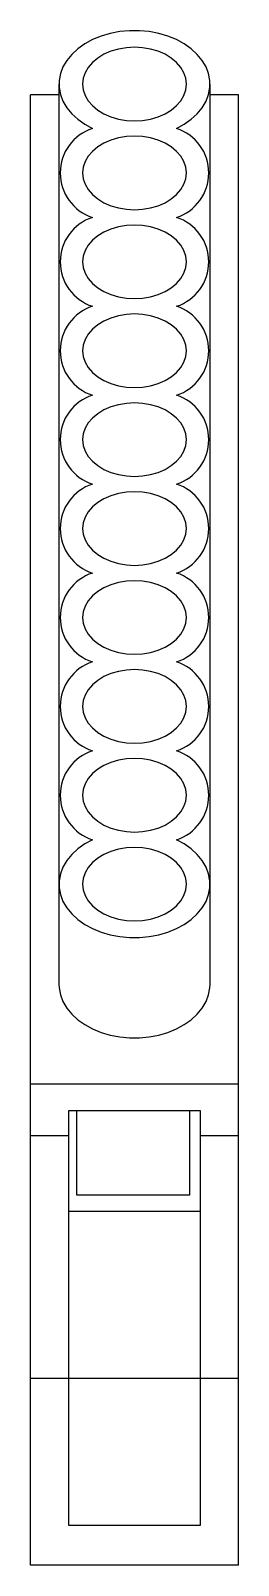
# Model space of a CAD drawing. Header units: millimetres. Extents: x 7 to 18, y -70.2 to 10.9.
import ezdxf

# ---------------------------------------------------------------- set-up
doc = ezdxf.new("R2010")
doc.units = ezdxf.units.MM

msp = doc.modelspace()

# ---------------------------------------------------------------- linework, layer by layer
at = {"color": 7, "linetype": 'Continuous', "lineweight": 25}
for p, q in [((8.532, 8.117), (8.532, -39.506)), ((16.532, -39.506), (16.532, 8.117)), ((7.032, -70.23), (7.032, 7.552)), ((8.532, 7.552), (7.032, 7.552)), ((18.032, 7.552), (16.532, 7.552)), ((18.032, -70.23), (18.032, 7.552)), ((18.032, -44.774), (7.032, -44.774)), ((9.032, -46.188), (9.032, -68.108)), ((16.032, -46.188), (9.032, -46.188)), ((9.463, -46.188), (9.463, -50.637)), ((15.463, -50.637), (15.463, -46.188)), ((16.032, -68.108), (16.032, -46.188)), ((9.032, -47.522), (7.032, -47.522)), ((18.032, -47.522), (16.032, -47.522)), ((9.463, -50.637), (15.463, -50.637)), ((9.032, -51.491), (16.032, -51.491)), ((7.032, -60.33), (18.032, -60.33)), ((9.032, -68.108), (16.032, -68.108)), ((18.032, -70.23), (7.032, -70.23))]:
    msp.add_line(p, q, dxfattribs=at)
at = {"color": 7, "linetype": 'Continuous', "lineweight": 25, "flags": 128}
for points in [[(14.756, 5.766), (15.171, 5.991), (15.54, 6.253), (15.859, 6.547), (16.12, 6.867), (16.32, 7.209), (16.455, 7.566), (16.524, 7.933), (16.523, 8.303), (16.455, 8.67), (16.319, 9.027), (16.119, 9.369), (15.858, 9.689), (15.539, 9.982), (15.169, 10.244), (14.754, 10.469), (14.301, 10.654), (13.818, 10.796), (13.312, 10.891), (12.794, 10.94), (12.27, 10.94), (11.752, 10.891), (11.246, 10.796), (10.763, 10.654), (10.31, 10.469), (9.895, 10.244), (9.525, 9.982), (9.206, 9.689), (8.945, 9.369), (8.745, 9.027), (8.609, 8.67), (8.541, 8.303), (8.541, 7.933), (8.609, 7.566), (8.744, 7.209), (8.944, 6.867), (9.205, 6.547), (9.524, 6.253), (9.893, 5.991), (10.308, 5.766)], [(12.532, 6.173), (12.962, 6.197), (13.382, 6.268), (13.78, 6.385), (14.148, 6.544), (14.477, 6.742), (14.757, 6.974), (14.982, 7.234), (15.147, 7.516), (15.248, 7.813), (15.282, 8.117), (15.248, 8.421), (15.147, 8.718), (14.982, 9), (14.757, 9.26), (14.477, 9.492), (14.148, 9.69), (13.78, 9.85), (13.382, 9.967), (12.962, 10.038), (12.532, 10.062), (12.102, 10.038), (11.682, 9.967), (11.284, 9.85), (10.916, 9.69), (10.587, 9.492), (10.307, 9.26), (10.082, 9), (9.917, 8.718), (9.816, 8.421), (9.782, 8.117), (9.816, 7.813), (9.917, 7.516), (10.082, 7.234), (10.307, 6.974), (10.587, 6.742), (10.916, 6.544), (11.284, 6.385), (11.682, 6.268), (12.102, 6.197), (12.532, 6.173)], [(12.532, 1.47), (12.962, 1.494), (13.382, 1.566), (13.78, 1.682), (14.148, 1.842), (14.477, 2.04), (14.757, 2.272), (14.982, 2.532), (15.147, 2.814), (15.248, 3.111), (15.282, 3.415), (15.248, 3.719), (15.147, 4.016), (14.982, 4.298), (14.757, 4.558), (14.477, 4.79), (14.148, 4.988), (13.78, 5.148), (13.382, 5.264), (12.962, 5.336), (12.532, 5.359), (12.102, 5.336), (11.682, 5.264), (11.284, 5.148), (10.916, 4.988), (10.587, 4.79), (10.307, 4.558), (10.082, 4.298), (9.917, 4.016), (9.816, 3.719), (9.782, 3.415), (9.816, 3.111), (9.917, 2.814), (10.082, 2.532), (10.307, 2.272), (10.587, 2.04), (10.916, 1.842), (11.284, 1.682), (11.682, 1.566), (12.102, 1.494), (12.532, 1.47)], [(12.532, -3.232), (12.962, -3.208), (13.382, -3.137), (13.78, -3.02), (14.148, -2.861), (14.477, -2.662), (14.757, -2.43), (14.982, -2.17), (15.147, -1.888), (15.248, -1.592), (15.282, -1.287), (15.248, -0.983), (15.147, -0.686), (14.982, -0.405), (14.757, -0.144), (14.477, 0.088), (14.148, 0.286), (13.78, 0.445), (13.382, 0.562), (12.962, 0.633), (12.532, 0.657), (12.102, 0.633), (11.682, 0.562), (11.284, 0.445), (10.916, 0.286), (10.587, 0.088), (10.307, -0.144), (10.082, -0.405), (9.917, -0.686), (9.816, -0.983), (9.782, -1.287), (9.816, -1.592), (9.917, -1.888), (10.082, -2.17), (10.307, -2.43), (10.587, -2.662), (10.916, -2.861), (11.284, -3.02), (11.682, -3.137), (12.102, -3.208), (12.532, -3.232)], [(12.532, -7.934), (12.962, -7.91), (13.382, -7.839), (13.78, -7.722), (14.148, -7.563), (14.477, -7.365), (14.757, -7.133), (14.982, -6.872), (15.147, -6.59), (15.248, -6.294), (15.282, -5.99), (15.248, -5.685), (15.147, -5.389), (14.982, -5.107), (14.757, -4.847), (14.477, -4.615), (14.148, -4.416), (13.78, -4.257), (13.382, -4.14), (12.962, -4.069), (12.532, -4.045), (12.102, -4.069), (11.682, -4.14), (11.284, -4.257), (10.916, -4.416), (10.587, -4.615), (10.307, -4.847), (10.082, -5.107), (9.917, -5.389), (9.816, -5.685), (9.782, -5.99), (9.816, -6.294), (9.917, -6.59), (10.082, -6.872), (10.307, -7.133), (10.587, -7.365), (10.916, -7.563), (11.284, -7.722), (11.682, -7.839), (12.102, -7.91), (12.532, -7.934)], [(12.532, -12.636), (12.962, -12.612), (13.382, -12.541), (13.78, -12.424), (14.148, -12.265), (14.477, -12.067), (14.757, -11.835), (14.982, -11.575), (15.147, -11.293), (15.248, -10.996), (15.282, -10.692), (15.248, -10.388), (15.147, -10.091), (14.982, -9.809), (14.757, -9.549), (14.477, -9.317), (14.148, -9.119), (13.78, -8.959), (13.382, -8.842), (12.962, -8.771), (12.532, -8.747), (12.102, -8.771), (11.682, -8.842), (11.284, -8.959), (10.916, -9.119), (10.587, -9.317), (10.307, -9.549), (10.082, -9.809), (9.917, -10.091), (9.816, -10.388), (9.782, -10.692), (9.816, -10.996), (9.917, -11.293), (10.082, -11.575), (10.307, -11.835), (10.587, -12.067), (10.916, -12.265), (11.284, -12.424), (11.682, -12.541), (12.102, -12.612), (12.532, -12.636)], [(12.532, -17.339), (12.962, -17.315), (13.382, -17.243), (13.78, -17.127), (14.148, -16.967), (14.477, -16.769), (14.757, -16.537), (14.982, -16.277), (15.147, -15.995), (15.248, -15.698), (15.282, -15.394), (15.248, -15.09), (15.147, -14.793), (14.982, -14.511), (14.757, -14.251), (14.477, -14.019), (14.148, -13.821), (13.78, -13.662), (13.382, -13.545), (12.962, -13.474), (12.532, -13.45), (12.102, -13.474), (11.682, -13.545), (11.284, -13.662), (10.916, -13.821), (10.587, -14.019), (10.307, -14.251), (10.082, -14.511), (9.917, -14.793), (9.816, -15.09), (9.782, -15.394), (9.816, -15.698), (9.917, -15.995), (10.082, -16.277), (10.307, -16.537), (10.587, -16.769), (10.916, -16.967), (11.284, -17.127), (11.682, -17.243), (12.102, -17.315), (12.532, -17.339)], [(12.532, -22.041), (12.962, -22.017), (13.382, -21.946), (13.78, -21.829), (14.148, -21.67), (14.477, -21.471), (14.757, -21.239), (14.982, -20.979), (15.147, -20.697), (15.248, -20.401), (15.282, -20.096), (15.248, -19.792), (15.147, -19.495), (14.982, -19.214), (14.757, -18.953), (14.477, -18.721), (14.148, -18.523), (13.78, -18.364), (13.382, -18.247), (12.962, -18.176), (12.532, -18.152), (12.102, -18.176), (11.682, -18.247), (11.284, -18.364), (10.916, -18.523), (10.587, -18.721), (10.307, -18.953), (10.082, -19.214), (9.917, -19.495), (9.816, -19.792), (9.782, -20.096), (9.816, -20.401), (9.917, -20.697), (10.082, -20.979), (10.307, -21.239), (10.587, -21.471), (10.916, -21.67), (11.284, -21.829), (11.682, -21.946), (12.102, -22.017), (12.532, -22.041)], [(12.532, -26.743), (12.962, -26.719), (13.382, -26.648), (13.78, -26.531), (14.148, -26.372), (14.477, -26.174), (14.757, -25.942), (14.982, -25.681), (15.147, -25.4), (15.248, -25.103), (15.282, -24.799), (15.248, -24.494), (15.147, -24.198), (14.982, -23.916), (14.757, -23.656), (14.477, -23.424), (14.148, -23.225), (13.78, -23.066), (13.382, -22.949), (12.962, -22.878), (12.532, -22.854), (12.102, -22.878), (11.682, -22.949), (11.284, -23.066), (10.916, -23.225), (10.587, -23.424), (10.307, -23.656), (10.082, -23.916), (9.917, -24.198), (9.816, -24.494), (9.782, -24.799), (9.816, -25.103), (9.917, -25.4), (10.082, -25.681), (10.307, -25.942), (10.587, -26.174), (10.916, -26.372), (11.284, -26.531), (11.682, -26.648), (12.102, -26.719), (12.532, -26.743)], [(12.532, -31.445), (12.962, -31.421), (13.382, -31.35), (13.78, -31.233), (14.148, -31.074), (14.477, -30.876), (14.757, -30.644), (14.982, -30.384), (15.147, -30.102), (15.248, -29.805), (15.282, -29.501), (15.248, -29.197), (15.147, -28.9), (14.982, -28.618), (14.757, -28.358), (14.477, -28.126), (14.148, -27.928), (13.78, -27.768), (13.382, -27.652), (12.962, -27.58), (12.532, -27.556), (12.102, -27.58), (11.682, -27.652), (11.284, -27.768), (10.916, -27.928), (10.587, -28.126), (10.307, -28.358), (10.082, -28.618), (9.917, -28.9), (9.816, -29.197), (9.782, -29.501), (9.816, -29.805), (9.917, -30.102), (10.082, -30.384), (10.307, -30.644), (10.587, -30.876), (10.916, -31.074), (11.284, -31.233), (11.682, -31.35), (12.102, -31.421), (12.532, -31.445)], [(10.308, -31.852), (9.893, -32.077), (9.524, -32.339), (9.205, -32.633), (8.944, -32.953), (8.744, -33.295), (8.609, -33.652), (8.541, -34.019), (8.541, -34.389), (8.609, -34.756), (8.745, -35.113), (8.945, -35.455), (9.206, -35.775), (9.525, -36.068), (9.895, -36.33), (10.31, -36.555), (10.763, -36.74), (11.246, -36.882), (11.752, -36.977), (12.27, -37.026), (12.794, -37.026), (13.312, -36.977), (13.818, -36.882), (14.301, -36.74), (14.754, -36.555), (15.169, -36.33), (15.539, -36.068), (15.858, -35.775), (16.119, -35.455), (16.319, -35.113), (16.455, -34.756), (16.523, -34.389), (16.524, -34.019), (16.455, -33.652), (16.32, -33.295), (16.12, -32.953), (15.859, -32.633), (15.54, -32.339), (15.171, -32.077), (14.756, -31.852)], [(12.532, -36.148), (12.962, -36.124), (13.382, -36.053), (13.78, -35.936), (14.148, -35.776), (14.477, -35.578), (14.757, -35.346), (14.982, -35.086), (15.147, -34.804), (15.248, -34.507), (15.282, -34.203), (15.248, -33.899), (15.147, -33.602), (14.982, -33.32), (14.757, -33.06), (14.477, -32.828), (14.148, -32.63), (13.78, -32.471), (13.382, -32.354), (12.962, -32.283), (12.532, -32.259), (12.102, -32.283), (11.682, -32.354), (11.284, -32.471), (10.916, -32.63), (10.587, -32.828), (10.307, -33.06), (10.082, -33.32), (9.917, -33.602), (9.816, -33.899), (9.782, -34.203), (9.816, -34.507), (9.917, -34.804), (10.082, -35.086), (10.307, -35.346), (10.587, -35.578), (10.916, -35.776), (11.284, -35.936), (11.682, -36.053), (12.102, -36.124), (12.532, -36.148)], [(8.532, -39.506), (8.541, -39.692), (8.609, -40.059), (8.745, -40.416), (8.945, -40.758), (9.206, -41.078), (9.525, -41.372), (9.895, -41.633), (10.31, -41.858), (10.763, -42.043), (11.246, -42.185), (11.752, -42.281), (12.27, -42.329), (12.794, -42.329), (13.312, -42.281), (13.818, -42.185), (14.301, -42.043), (14.754, -41.858), (15.169, -41.633), (15.539, -41.372), (15.858, -41.078), (16.119, -40.758), (16.319, -40.416), (16.455, -40.059), (16.523, -39.692), (16.532, -39.506)]]:
    msp.add_lwpolyline(points, dxfattribs=at)
at = {"color": 7, "linetype": 'Continuous', "lineweight": 25}
for centre, start, end in [((11.067, 3.415), 107.88889, 252.11111), ((13.997, 3.415), 287.88889, 72.11111), ((11.067, -1.287), 107.88889, 252.11111), ((13.997, -1.287), 287.88889, 72.11111), ((11.067, -5.99), 107.88889, 252.11111), ((13.997, -5.99), 287.88889, 72.11111), ((11.067, -10.692), 107.88889, 252.11111), ((13.997, -10.692), 287.88889, 72.11111), ((11.067, -15.394), 107.88889, 252.11111), ((13.997, -15.394), 287.88889, 72.11111), ((11.067, -20.096), 107.88889, 252.11111), ((13.997, -20.096), 287.88889, 72.11111), ((11.067, -24.799), 107.88889, 252.11111), ((13.997, -24.799), 287.88889, 72.11111), ((11.067, -29.501), 107.88889, 252.11111), ((13.997, -29.501), 287.88889, 72.11111)]:
    msp.add_arc(centre, 2.471, start, end, dxfattribs=at)

doc.saveas('drawing.dxf')
